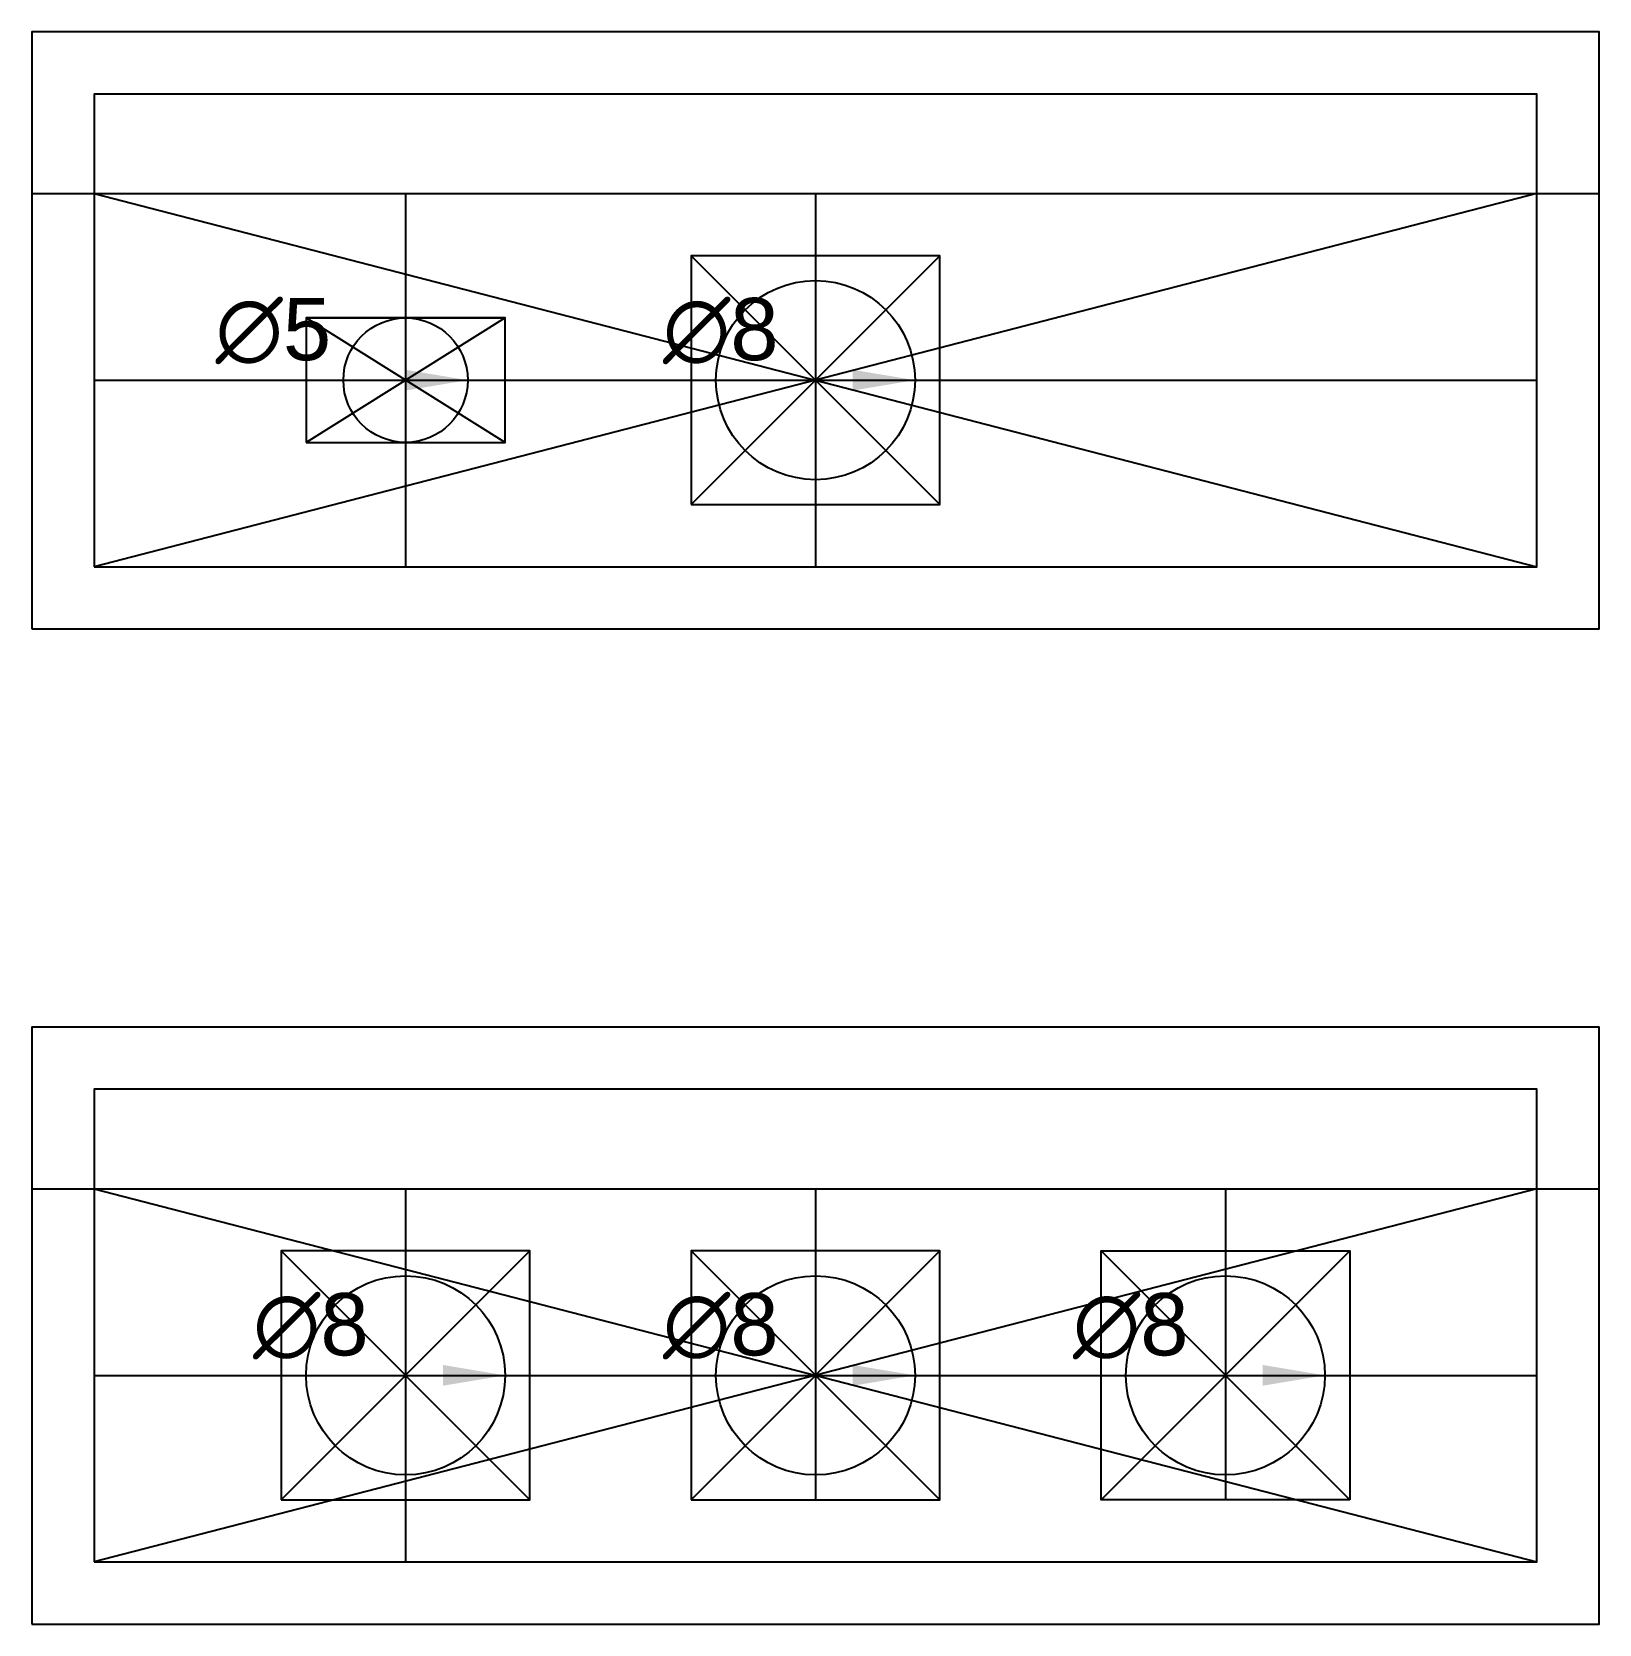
# Model space of a CAD drawing. Header units: millimetres. Extents: x 0 to 63, y 0 to 64.
import ezdxf

# ---------------------------------------------------------------- set-up
doc = ezdxf.new("R2010")
doc.units = ezdxf.units.MM
for name, color, linetype in [('anno', 7, 'Continuous'), ('guide', 7, 'Continuous'), ('hojosen', 34, 'Continuous'), ('hole', 10, 'Continuous'), ('parts', 110, 'Continuous')]:
    doc.layers.add(name, color=color, linetype=linetype)
doc.styles.get("Standard").update_dxf_attribs({"font": 'arial.ttf'})
doc.dimstyles.new('ISO-25', dxfattribs={"dimtxt": 2.5, "dimasz": 2.5, "dimexe": 1.25, "dimexo": 0.625, "dimtad": 1, "dimtxsty": 'Standard', "dimcen": 2.5, "dimadec": 0, "dimazin": 0, "dimtfac": 1, "dimtmove": 0, "dimatfit": 3, "dimfxl": 1, "dimarcsym": 0})

# ---------------------------------------------------------------- blocks, each defined once
blk = doc.blocks.new('*D2')
at = {"layer": 'anno', "color": 0, "lineweight": -2, "transparency": 16777216}
blk.add_line((6.895, 50), (15.022, 50), dxfattribs=at)
at = {"layer": 'anno', "color": 0, "transparency": 16777216}
blk.add_solid([(15.022, 50.417), (15.022, 49.583), (17.522, 50)], dxfattribs=at)
at = {"layer": 'Defpoints', "color": 0, "transparency": 16777216}
for p in [(12.522, 50), (17.522, 50)]:
    blk.add_point(p, dxfattribs=at)
at = {"layer": 'anno', "color": 0, "transparency": 16777216, "insert": (9.708, 51.971), "char_height": 2.5, "attachment_point": 5}
blk.add_mtext('∅5', dxfattribs=at)
blk = doc.blocks.new('*D3')
at = {"layer": 'anno', "color": 0, "lineweight": -2, "transparency": 16777216}
blk.add_line((24.886, 50), (33, 50), dxfattribs=at)
at = {"layer": 'anno', "color": 0, "transparency": 16777216}
blk.add_solid([(33, 50.417), (33, 49.583), (35.5, 50)], dxfattribs=at)
at = {"layer": 'Defpoints', "color": 0, "transparency": 16777216}
for p in [(27.5, 50), (35.5, 50)]:
    blk.add_point(p, dxfattribs=at)
at = {"layer": 'anno', "color": 0, "transparency": 16777216, "insert": (27.693, 51.971), "char_height": 2.5, "attachment_point": 5}
blk.add_mtext('∅8', dxfattribs=at)
blk = doc.blocks.new('*D4')
at = {"layer": 'anno', "color": 0, "lineweight": -2, "transparency": 16777216}
blk.add_line((8.408, 10), (16.522, 10), dxfattribs=at)
at = {"layer": 'anno', "color": 0, "transparency": 16777216}
blk.add_solid([(16.522, 10.417), (16.522, 9.583), (19.022, 10)], dxfattribs=at)
at = {"layer": 'Defpoints', "color": 0, "transparency": 16777216}
for p in [(11.022, 10), (19.022, 10)]:
    blk.add_point(p, dxfattribs=at)
at = {"layer": 'anno', "color": 0, "transparency": 16777216, "insert": (11.215, 11.971), "char_height": 2.5, "attachment_point": 5}
blk.add_mtext('∅8', dxfattribs=at)
blk = doc.blocks.new('*D5')
at = {"layer": 'anno', "color": 0, "lineweight": -2, "transparency": 16777216}
blk.add_line((24.886, 10), (33, 10), dxfattribs=at)
at = {"layer": 'anno', "color": 0, "transparency": 16777216}
blk.add_solid([(33, 10.417), (33, 9.583), (35.5, 10)], dxfattribs=at)
at = {"layer": 'Defpoints', "color": 0, "transparency": 16777216}
for p in [(27.5, 10), (35.5, 10)]:
    blk.add_point(p, dxfattribs=at)
at = {"layer": 'anno', "color": 0, "transparency": 16777216, "insert": (27.693, 11.971), "char_height": 2.5, "attachment_point": 5}
blk.add_mtext('∅8', dxfattribs=at)
blk = doc.blocks.new('*D6')
at = {"layer": 'anno', "color": 0, "lineweight": -2, "transparency": 16777216}
blk.add_line((41.364, 10), (49.478, 10), dxfattribs=at)
at = {"layer": 'anno', "color": 0, "transparency": 16777216}
blk.add_solid([(49.478, 10.417), (49.478, 9.583), (51.978, 10)], dxfattribs=at)
at = {"layer": 'Defpoints', "color": 0, "transparency": 16777216}
for p in [(43.978, 10), (51.978, 10)]:
    blk.add_point(p, dxfattribs=at)
at = {"layer": 'anno', "color": 0, "transparency": 16777216, "insert": (44.171, 11.971), "char_height": 2.5, "attachment_point": 5}
blk.add_mtext('∅8', dxfattribs=at)

msp = doc.modelspace()

# ---------------------------------------------------------------- linework, layer by layer
for p, q in [((0, 64), (0, 57.5)), ((0, 57.5), (63, 57.5)), ((0, 24), (0, 17.5)), ((0, 17.5), (63, 17.5))]:
    msp.add_line(p, q)
for points in [[(0, 40), (63, 40), (63, 64), (0, 64)], [(2.5, 42.5), (60.5, 42.5), (60.5, 61.5), (2.5, 61.5)], [(0, 0), (63, 0), (63, 24), (0, 24)], [(2.5, 2.5), (60.5, 2.5), (60.5, 21.5), (2.5, 21.5)]]:
    msp.add_lwpolyline(points, close=True)
at = {"layer": 'guide'}
for p, q in [((15.022, 57.5), (15.022, 42.5)), ((31.5, 57.5), (31.5, 42.5)), ((2.5, 50), (60.5, 50)), ((15.022, 17.5), (15.022, 2.5)), ((31.5, 17.5), (31.5, 5)), ((47.978, 17.5), (47.978, 5)), ((2.5, 10), (60.5, 10))]:
    msp.add_line(p, q, dxfattribs=at)
at = {"layer": 'hojosen'}
for p, q in [((2.5, 57.5), (60.5, 42.5)), ((60.5, 57.5), (2.5, 42.5)), ((2.5, 50), (60.5, 50)), ((2.5, 17.5), (60.5, 2.5)), ((60.5, 17.5), (2.5, 2.5)), ((2.5, 10), (60.5, 10))]:
    msp.add_line(p, q, dxfattribs=at)
at = {"layer": 'hole'}
for centre, radius in [((31.5, 50), 4), ((15.022, 50), 2.5), ((15.022, 10), 4), ((31.5, 10), 4), ((47.978, 10), 4)]:
    msp.add_circle(centre, radius, dxfattribs=at)
at = {"layer": 'parts'}
for p, q in [((36.5, 55), (26.5, 45)), ((26.5, 55), (36.5, 45)), ((19.022, 47.5), (11.022, 52.5)), ((11.022, 52.5), (19.022, 52.5)), ((19.022, 52.5), (11.022, 47.5)), ((20.022, 15), (10.022, 5)), ((10.022, 15), (20.022, 5)), ((36.5, 15), (26.5, 5)), ((26.5, 15), (36.5, 5)), ((42.978, 15), (52.978, 5)), ((52.978, 15), (42.978, 5))]:
    msp.add_line(p, q, dxfattribs=at)
for points in [[(26.5, 45), (36.5, 45), (36.5, 55), (26.5, 55)], [(11.022, 47.5), (19.022, 47.5), (19.022, 52.5), (11.022, 52.5)], [(10.022, 5), (20.022, 5), (20.022, 15), (10.022, 15)], [(26.5, 5), (36.5, 5), (36.5, 15), (26.5, 15)], [(52.978, 5), (42.978, 5), (42.978, 15), (52.978, 15)]]:
    msp.add_lwpolyline(points, close=True, dxfattribs=at)

# ---------------------------------------------------------------- dimensions: what is measured, and where the dimension line sits
at = {"layer": 'anno'}
for p1, p2, picture, middle in [((12.522, 50), (17.522, 50), '*D2', (9.708, 50)), ((27.5, 50), (35.5, 50), '*D3', (27.693, 50)), ((11.022, 10), (19.022, 10), '*D4', (11.215, 10)), ((27.5, 10), (35.5, 10), '*D5', (27.693, 10)), ((43.978, 10), (51.978, 10), '*D6', (44.171, 10))]:
    dim = msp.add_diameter_dim_2p(p1=p1, p2=p2, dimstyle='ISO-25', dxfattribs=at)
    dim.commit()
    dim.dimension.update_dxf_attribs({"geometry": picture, "text_midpoint": middle, "dimtype": 163})

doc.saveas('drawing.dxf')
